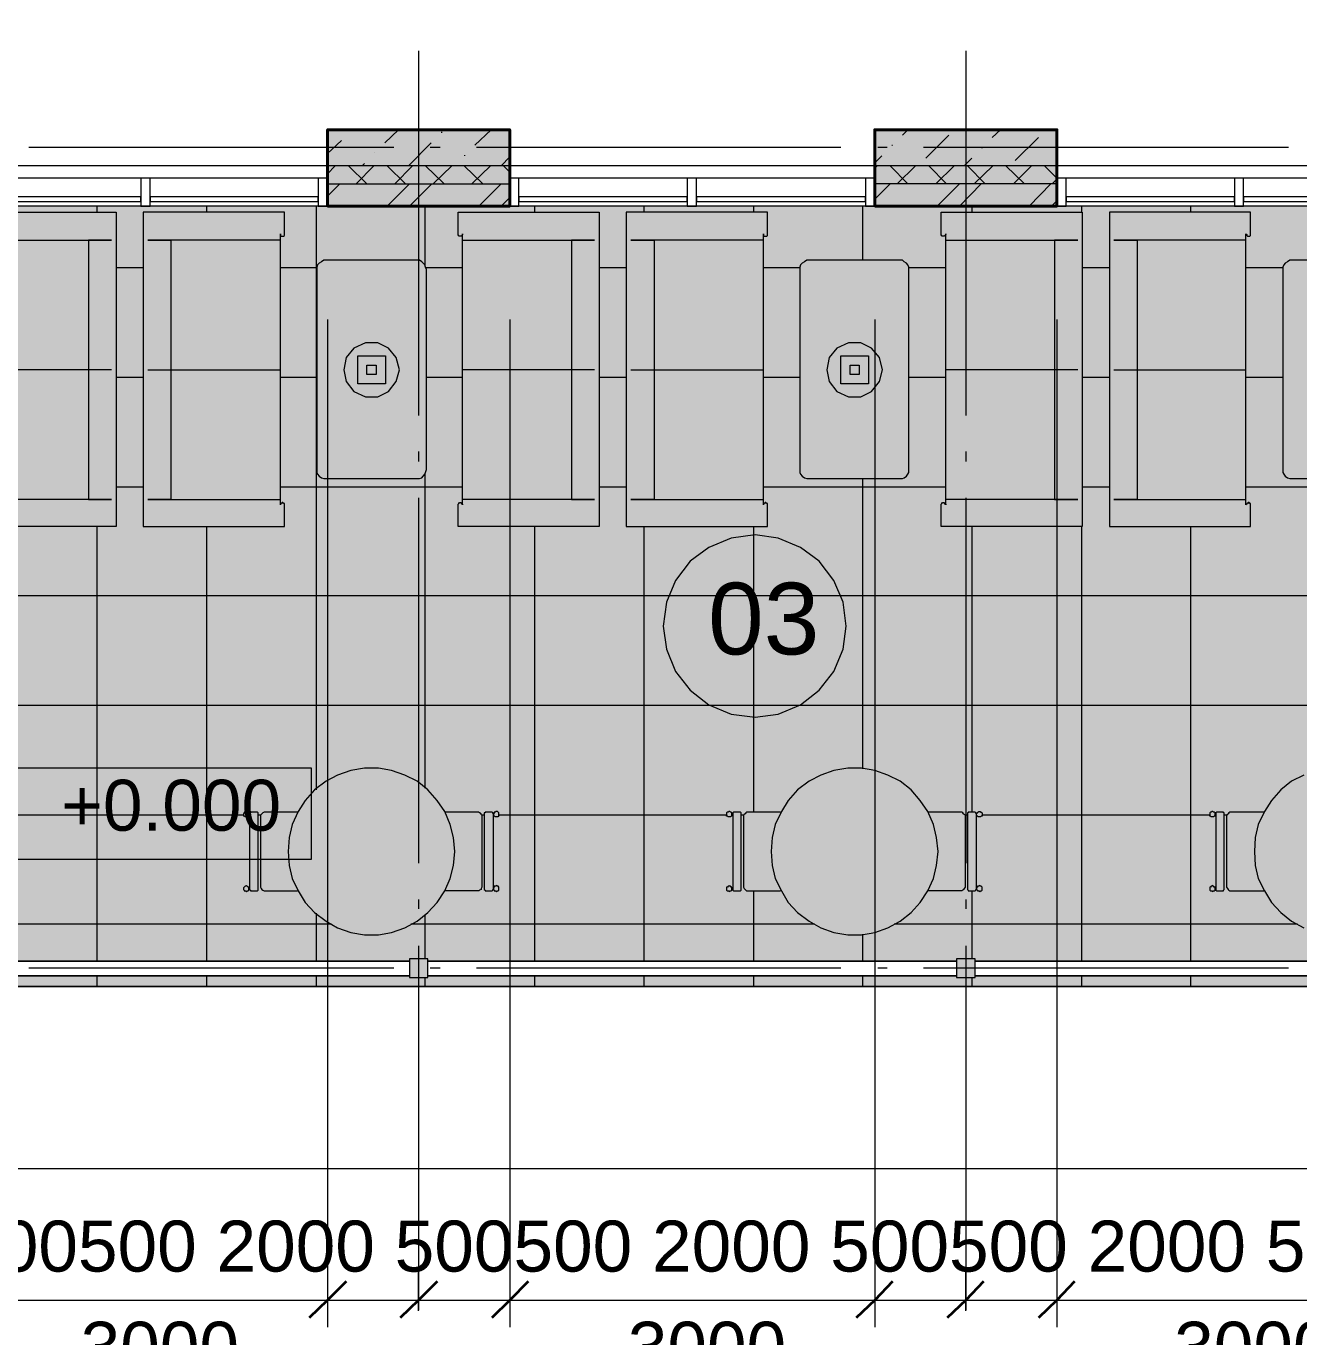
# Model space of a CAD drawing. Header units: millimetres. Extents: x -6983 to 114033, y -5968 to 36007.
# Drawn here: x 14992 to 21970, y 356 to 7538 of the extents above; entities that cross this region are included whole.
import ezdxf

# ---------------------------------------------------------------- set-up
doc = ezdxf.new("R2010")
doc.units = ezdxf.units.MM
doc.layers.add('PDF _Геометрия', color=7, linetype='Continuous')
doc.layers.add('PDF _Текст', color=7, linetype='Continuous')
doc.layers.add('PDF _Сплошная заливка', color=7, linetype='Continuous', true_color=0xffffff)
doc.styles.add('PDF Arial', font='arial.ttf')

msp = doc.modelspace()

# ---------------------------------------------------------------- hatches: boundary and pattern name
at = {"layer": 'PDF _Сплошная заливка', "transparency": 33554559}
h = msp.add_hatch(color=256, dxfattribs=at)
h.paths.add_polyline_path([(11647.3, 6772.5), (11647.3, 6971.3), (8897, 6971.3), (8897, 6772.5)])
h.paths.add_polyline_path([(25640.3, 6971.3), (25640.3, 6772.5), (26241.1, 6772.5), (26241.1, 6971.3)])
h.paths.add_polyline_path([(23638.9, 6772.5), (23638.9, 6971.3), (22640.3, 6971.3), (22640.3, 6772.5)])
h.paths.add_polyline_path([(20643.1, 6772.5), (20643.1, 6971.3), (19644.5, 6971.3), (19644.5, 6772.5)])
h.paths.add_polyline_path([(17643.1, 6772.5), (17643.1, 6971.3), (16644.5, 6971.3), (16644.5, 6772.5)])
h.paths.add_polyline_path([(14647.3, 6772.5), (14647.3, 6971.3), (13644.5, 6971.3), (13644.5, 6772.5)])
h = msp.add_hatch(color=256, dxfattribs=at)
h.paths.add_polyline_path([(11647.3, 6675.1), (11647.3, 6772.5), (9100.1, 6772.5), (9100.1, 6675.1)])
h.paths.add_polyline_path([(25640.3, 6772.5), (25640.3, 6675.1), (26338.4, 6675.1), (26338.4, 6772.5)])
h.paths.add_polyline_path([(23638.9, 6675.1), (23638.9, 6772.5), (22640.3, 6772.5), (22640.3, 6675.1)])
h.paths.add_polyline_path([(20643.1, 6675.1), (20643.1, 6772.5), (19644.5, 6772.5), (19644.5, 6675.1)])
h.paths.add_polyline_path([(17643.1, 6675.1), (17643.1, 6772.5), (16644.5, 6772.5), (16644.5, 6675.1)])
h.paths.add_polyline_path([(14647.3, 6675.1), (14647.3, 6772.5), (13644.5, 6772.5), (13644.5, 6675.1)])
h = msp.add_hatch(color=256, dxfattribs=at)
h.paths.add_polyline_path([(11647.3, 6552.4), (11647.3, 6675.1), (9197.4, 6675.1), (9197.4, 6552.4)])
h.paths.add_polyline_path([(25640.3, 6675.1), (25640.3, 6552.4), (26461.1, 6552.4), (26461.1, 6675.1)])
h.paths.add_polyline_path([(23638.9, 6552.4), (23638.9, 6675.1), (22640.3, 6675.1), (22640.3, 6552.4)])
h.paths.add_polyline_path([(20643.1, 6552.4), (20643.1, 6675.1), (19644.5, 6675.1), (19644.5, 6552.4)])
h.paths.add_polyline_path([(17643.1, 6552.4), (17643.1, 6675.1), (16644.5, 6675.1), (16644.5, 6552.4)])
h.paths.add_polyline_path([(14647.3, 6552.4), (14647.3, 6675.1), (13644.5, 6675.1), (13644.5, 6552.4)])
h = msp.add_hatch(color=256, dxfattribs=at)
h.paths.add_polyline_path([(26101.5, 2426.9), (26101.5, 6552.4), (9320.1, 6552.4), (9320.1, 2414.2), (11097.3, 2414.2), (11097.3, 2426.9), (11198.8, 2426.9), (11198.8, 2414.2), (14097.3, 2414.2), (14097.3, 2426.9), (14194.6, 2426.9), (14194.6, 2414.2), (17093, 2414.2), (17093, 2426.9), (17194.6, 2426.9), (17194.6, 2414.2), (20093, 2414.2), (20093, 2426.9), (20194.6, 2426.9), (20194.6, 2414.2), (23093, 2414.2), (23093, 2426.9), (23190.3, 2426.9), (23190.3, 2414.2), (26088.8, 2414.2), (26088.8, 2426.9)])
h.paths.add_polyline_path([(11097.3, 2333.8), (9320.1, 2333.8), (9320.1, 2274.6), (26241.1, 2274.6), (26241.1, 6552.4), (26181.9, 6552.4), (26181.9, 2426.9), (26190.3, 2426.9), (26190.3, 2325.4), (26088.8, 2325.4), (26088.8, 2333.8), (23190.3, 2333.8), (23190.3, 2325.4), (23093, 2325.4), (23093, 2333.8), (20194.6, 2333.8), (20194.6, 2325.4), (20093, 2325.4), (20093, 2333.8), (17194.6, 2333.8), (17194.6, 2325.4), (17093, 2325.4), (17093, 2333.8), (14194.6, 2333.8), (14194.6, 2325.4), (14097.3, 2325.4), (14097.3, 2333.8), (11198.8, 2333.8), (11198.8, 2325.4), (11097.3, 2325.4)])
for points in [[(19052.1, 4745.7), (19022.5, 4749.9), (18959, 4749.9), (18857.5, 4737.2), (18840.6, 4728.7), (18827.9, 4724.5), (18819.4, 4720.3), (18806.7, 4716), (18789.8, 4707.6), (18777.1, 4703.3), (18768.6, 4699.1), (18755.9, 4694.9), (18747.5, 4690.7), (18734.8, 4686.4), (18726.3, 4678), (18717.8, 4673.7), (18709.4, 4665.3), (18700.9, 4661), (18692.5, 4652.6), (18684, 4648.3), (18675.5, 4639.9), (18667.1, 4635.6), (18658.6, 4627.2), (18650.1, 4623), (18641.7, 4614.5), (18633.2, 4610.3), (18629, 4601.8), (18620.5, 4593.3), (18616.3, 4584.9), (18607.8, 4576.4), (18603.6, 4567.9), (18595.1, 4559.5), (18590.9, 4551), (18582.4, 4542.6), (18578.2, 4534.1), (18569.8, 4525.6), (18565.5, 4517.2), (18552.8, 4504.5), (18548.6, 4491.8), (18540.1, 4474.9), (18535.9, 4462.2), (18527.4, 4445.2), (18523.2, 4432.5), (18514.7, 4415.6), (18510.5, 4402.9), (18502, 4386), (18489.4, 4284.4), (18485.1, 4254.8), (18489.4, 4250.6), (18489.4, 4221), (18493.6, 4221), (18493.6, 4187.1), (18497.8, 4187.1), (18497.8, 4157.5), (18502, 4157.5), (18502, 4123.7), (18506.3, 4123.7), (18506.3, 4115.2), (18510.5, 4115.2), (18510.5, 4106.7), (18514.7, 4106.7), (18514.7, 4094), (18519, 4094), (18519, 4085.6), (18523.2, 4085.6), (18523.2, 4072.9), (18527.4, 4072.9), (18527.4, 4064.4), (18531.7, 4064.4), (18531.7, 4056), (18535.9, 4056), (18535.9, 4043.3), (18540.1, 4043.3), (18540.1, 4034.8), (18544.4, 4034.8), (18544.4, 4022.1), (18548.6, 4022.1), (18548.6, 4013.6), (18552.8, 4013.6), (18552.8, 4000.9), (18557.1, 4000.9), (18569.8, 3988.3), (18569.8, 3979.8), (18574, 3979.8), (18586.7, 3967.1), (18586.7, 3958.6), (18590.9, 3958.6), (18603.6, 3945.9), (18603.6, 3937.5), (18607.8, 3937.5), (18620.5, 3924.8), (18620.5, 3916.3), (18624.8, 3916.3), (18633.2, 3907.9), (18633.2, 3899.4), (18641.7, 3899.4), (18650.1, 3890.9), (18658.6, 3886.7), (18671.3, 3874), (18679.8, 3869.8), (18692.5, 3857.1), (18700.9, 3852.9), (18713.6, 3840.2), (18722.1, 3835.9), (18734.8, 3823.2), (18747.5, 3819), (18755.9, 3814.8), (18768.6, 3810.5), (18777.1, 3806.3), (18789.8, 3802.1), (18806.7, 3793.6), (18819.4, 3789.4), (18827.9, 3785.2), (18840.6, 3780.9), (18857.5, 3772.5), (18959, 3759.8), (19022.5, 3755.5), (19022.5, 3759.8), (19052.1, 3764), (19086, 3768.2), (19115.6, 3772.5), (19128.3, 3776.7), (19136.7, 3780.9), (19149.4, 3785.2), (19157.9, 3789.4), (19170.6, 3793.6), (19187.5, 3802.1), (19200.2, 3806.3), (19208.7, 3810.5), (19221.4, 3814.8), (19246.8, 3827.5), (19255.2, 3835.9), (19263.7, 3840.2), (19276.4, 3852.9), (19284.8, 3857.1), (19297.5, 3869.8), (19306, 3874), (19318.7, 3886.7), (19327.2, 3890.9), (19352.5, 3916.3), (19356.8, 3924.8), (19369.5, 3937.5), (19373.7, 3945.9), (19386.4, 3958.6), (19390.6, 3967.1), (19403.3, 3979.8), (19407.6, 3988.3), (19416, 3996.7), (19428.7, 4022.1), (19432.9, 4034.8), (19437.2, 4043.3), (19441.4, 4056), (19449.9, 4072.9), (19454.1, 4085.6), (19458.3, 4094), (19462.6, 4106.7), (19466.8, 4115.2), (19471, 4127.9), (19475.3, 4157.5), (19479.5, 4191.4), (19483.7, 4221), (19487.9, 4284.4), (19483.7, 4284.4), (19483.7, 4318.3), (19479.5, 4318.3), (19479.5, 4352.1), (19475.3, 4352.1), (19475.3, 4381.8), (19471, 4381.8), (19471, 4394.5), (19466.8, 4394.5), (19466.8, 4402.9), (19462.6, 4402.9), (19462.6, 4411.4), (19458.3, 4411.4), (19458.3, 4424.1), (19454.1, 4424.1), (19454.1, 4432.5), (19449.9, 4432.5), (19449.9, 4441), (19445.6, 4441), (19445.6, 4453.7), (19441.4, 4453.7), (19441.4, 4462.2), (19437.2, 4462.2), (19437.2, 4470.6), (19432.9, 4470.6), (19432.9, 4483.3), (19428.7, 4483.3), (19428.7, 4491.8), (19424.5, 4491.8), (19424.5, 4500.2), (19420.2, 4500.2), (19420.2, 4508.7), (19411.8, 4517.2), (19407.6, 4517.2), (19407.6, 4525.6), (19399.1, 4534.1), (19394.9, 4534.1), (19394.9, 4542.6), (19386.4, 4551), (19382.2, 4551), (19382.2, 4559.5), (19373.7, 4567.9), (19369.5, 4567.9), (19369.5, 4576.4), (19361, 4584.9), (19356.8, 4584.9), (19356.8, 4593.3), (19331.4, 4618.7), (19322.9, 4623), (19314.5, 4631.4), (19306, 4635.6), (19297.5, 4644.1), (19289.1, 4648.3), (19280.6, 4656.8), (19272.1, 4661), (19263.7, 4669.5), (19255.2, 4673.7), (19246.8, 4682.2), (19221.4, 4694.9), (19208.7, 4699.1), (19200.2, 4703.3), (19187.5, 4707.6), (19170.6, 4716), (19157.9, 4720.3), (19149.4, 4724.5), (19136.7, 4728.7), (19128.3, 4733), (19115.6, 4737.2), (19086, 4741.4)], [(18730.5, 4623), (18730.5, 3941.7), (19217.1, 3941.7), (19217.1, 4623)], [(14757.3, 3472), (14757.3, 2972.7), (16555.6, 2972.7), (16555.6, 3472)], [(17093, 2426.9), (17093, 2325.4), (17194.6, 2325.4), (17194.6, 2426.9)], [(20093, 2426.9), (20093, 2325.4), (20194.6, 2325.4), (20194.6, 2426.9)]]:
    msp.add_hatch(color=256, dxfattribs=at).paths.add_polyline_path(points)

# ---------------------------------------------------------------- linework, layer by layer
at = {"layer": 'PDF _Геометрия', "lineweight": 9}
for points in [[(26275, 6552.4), (26461.1, 6552.4), (26461.1, 11261.9), (26461.1, 15548.2), (29456.9, 15548.2), (29456.9, 15768.2), (30455.5, 15768.2), (30455.5, 14549.6), (27459.7, 14549.6), (27459.7, 5553.8), (27239.7, 5553.8), (27239.7, 1276), (10318.7, 1276), (10318.7, 1056), (1682.6, 1056), (1682.6, 14549.6), (-1317.4, 14549.6), (-1317.4, 30082.8), (11148, 30082.8)], [(26241.1, 7474.9), (26241.1, 6971.3), (26241.1, 6772.5), (25640.3, 6772.5), (23638.9, 6772.5), (22640.3, 6772.5), (20643.1, 6772.5), (19644.5, 6772.5), (17643.1, 6772.5), (16644.5, 6772.5), (14647.3, 6772.5), (13644.5, 6772.5), (11647.3, 6772.5), (9100.1, 6772.5), (9100.1, 6675.1), (9100.1, 6552.4), (9100.1, 5875.4), (9100.1, 2875.4), (9100.1, 2477.7), (9100.1, 2274.6), (8499.2, 2274.6), (6497.8, 2274.6), (8499.2, 2274.6)], [(16775.7, 6971.3), (16775.7, 6971.3)], [(16957.6, 6899.4), (17033.8, 6971.3)], [(17452.7, 6886.7), (17541.5, 6971.3)], [(19796.8, 6941.7), (19826.5, 6971.3)], [(20287.7, 6929), (20334.2, 6971.3)], [(16644.5, 6840.2), (16720.7, 6912.1)], [(17088.8, 6772.5), (17211.5, 6899.4)], [(17270.7, 6954.4), (17270.7, 6958.6)], [(19923.8, 6814.8), (20050.7, 6941.7)], [(20414.6, 6802.1), (20541.5, 6929)], [(16902.6, 6844.4), (16902.6, 6844.4)], [(17397.7, 6827.5), (17397.7, 6831.7)], [(19644.5, 6789.4), (19682.6, 6827.5)], [(19737.6, 6886.7), (19741.8, 6886.7)], [(20232.7, 6869.8), (20232.7, 6874)], [(16644.5, 6730.1), (16686.8, 6772.5)], [(16860.3, 6675.1), (16758.7, 6772.5)], [(16801.1, 6675.1), (16898.4, 6772.5)], [(16834.9, 6772.5), (16847.6, 6785.2)], [(17071.9, 6675.1), (16970.3, 6772.5)], [(17012.6, 6675.1), (17109.9, 6772.5)], [(17283.4, 6675.1), (17181.9, 6772.5)], [(17224.2, 6675.1), (17325.7, 6772.5)], [(17495, 6675.1), (17393.4, 6772.5)], [(17435.8, 6675.1), (17537.3, 6772.5)], [(17596.5, 6772.5), (17643.1, 6823.2)], [(17643.1, 6738.6), (17609.2, 6772.5)], [(19644.5, 6759.8), (19657.2, 6772.5)], [(19826.5, 6675.1), (19729.1, 6772.5)], [(19767.2, 6675.1), (19868.8, 6772.5)], [(20038, 6675.1), (19940.7, 6772.5)], [(19978.8, 6675.1), (20080.3, 6772.5)], [(20135.3, 6772.5), (20177.6, 6814.8)], [(20249.6, 6675.1), (20152.3, 6772.5)], [(20190.3, 6675.1), (20291.9, 6772.5)], [(20465.4, 6675.1), (20363.8, 6772.5)], [(20406.1, 6675.1), (20503.5, 6772.5)], [(20643.1, 6704.8), (20575.4, 6772.5)], [(15620.5, 6704.8), (14693.9, 6704.8)], [(16593.7, 6704.8), (15671.3, 6704.8)], [(18616.3, 6704.8), (17693.9, 6704.8)], [(19593.7, 6704.8), (18667.1, 6704.8)], [(20617.7, 6675.1), (20643.1, 6700.5)], [(21616.3, 6704.8), (20693.9, 6704.8)], [(22589.5, 6704.8), (21667.1, 6704.8)], [(16644.5, 6607.4), (16712.2, 6675.1)], [(16648.7, 6675.1), (16644.5, 6675.1), (17643.1, 6675.1)], [(16970.3, 6552.4), (17093, 6675.1)], [(17093, 6552.4), (17215.7, 6675.1)], [(17473.8, 6552.4), (17596.5, 6675.1)], [(19644.5, 6590.5), (19729.1, 6675.1)], [(20643.1, 6675.1), (19644.5, 6675.1)], [(19987.2, 6552.4), (20109.9, 6675.1)], [(20109.9, 6552.4), (20228.4, 6675.1)], [(20490.8, 6552.4), (20609.2, 6675.1)], [(25813.8, 6552.4), (9320.1, 6552.4), (9320.1, 2558.1)], [(9320.1, 2274.6), (26241.1, 2274.6), (26241.1, 6552.4)], [(15620.5, 6552.4), (14693.9, 6552.4)], [(15379.3, 6552.4), (15379.3, 6518.6)], [(16593.7, 6552.4), (15671.3, 6552.4)], [(15980.2, 6552.4), (15980.2, 6518.6)], [(16581, 6552.4), (16581, 3353.6)], [(17177.6, 6552.4), (17177.6, 6226.6)], [(17596.5, 6552.4), (17643.1, 6599)], [(18616.3, 6552.4), (17693.9, 6552.4)], [(17778.5, 6552.4), (17778.5, 6518.6)], [(18379.3, 6552.4), (18379.3, 6518.6)], [(19593.7, 6552.4), (18667.1, 6552.4)], [(18980.2, 6552.4), (18980.2, 6518.6)], [(19576.8, 6552.4), (19576.8, 6256.2)], [(20177.6, 6552.4), (20177.6, 6518.6)], [(20613.5, 6552.4), (20643.1, 6582)], [(21616.3, 6552.4), (20693.9, 6552.4)], [(20778.5, 6552.4), (20778.5, 6518.6)], [(21375.1, 6552.4), (21375.1, 6518.6)], [(22589.5, 6552.4), (21667.1, 6552.4)], [(14710.8, 6518.6), (15485.1, 6518.6), (15485.1, 4796.4), (14710.8, 4796.4)], [(14736.2, 6366.3), (15459.7, 6366.3), (15332.8, 6366.3), (15332.8, 4944.5), (15459.7, 4944.5), (14736.2, 4944.5)], [(16386.4, 6366.3), (15658.6, 6366.3), (15785.5, 6366.3), (15785.5, 4944.5), (15658.6, 4944.5), (16386.4, 4944.5)], [(16386.4, 6391.6), (16386.4, 6391.6)], [(16399.1, 6387.4), (16399.1, 6387.4)], [(16407.6, 6391.6), (16407.6, 6391.6)], [(17376.5, 6387.4), (17376.5, 6387.4)], [(17380.8, 6391.6), (17380.8, 6391.6)], [(17385, 6366.3), (18108.5, 6366.3), (17981.6, 6366.3), (17981.6, 4944.5), (18108.5, 4944.5), (17385, 4944.5)], [(19035.2, 6366.3), (18307.4, 6366.3), (18434.3, 6366.3), (18434.3, 4944.5), (18307.4, 4944.5), (19035.2, 4944.5)], [(19035.2, 6391.6), (19035.2, 6391.6)], [(19043.7, 6387.4), (19043.7, 6387.4)], [(19056.4, 6391.6), (19056.4, 6391.6)], [(20025.3, 6387.4), (20025.3, 6387.4)], [(20029.6, 6391.6), (20029.6, 6391.6)], [(20033.8, 6366.3), (20757.3, 6366.3), (20630.4, 6366.3), (20630.4, 4944.5), (20757.3, 4944.5), (20033.8, 4944.5)], [(21679.8, 6366.3), (20956.2, 6366.3), (21083.1, 6366.3), (21083.1, 4944.5), (20956.2, 4944.5), (21679.8, 4944.5)], [(21684, 6391.6), (21684, 6391.6)], [(21692.5, 6387.4), (21692.5, 6387.4)], [(21705.2, 6391.6), (21705.2, 6391.6)], [(22428.7, 6256.2), (21933.6, 6256.2), (21920.9, 6256.2), (21908.3, 6247.8), (21895.6, 6239.3), (21887.1, 6230.9), (21882.9, 6218.2), (21882.9, 6205.5), (21882.9, 5109.6), (21882.9, 5092.6), (21887.1, 5084.2), (21895.6, 5071.5), (21908.3, 5063), (21920.9, 5058.8), (21933.6, 5058.8), (22428.7, 5058.8)], [(15633.2, 6213.9), (15485.1, 6213.9)], [(16585.3, 6213.9), (16386.4, 6213.9)], [(17385, 6213.9), (17181.9, 6213.9)], [(18282, 6213.9), (18133.9, 6213.9)], [(19234.1, 6213.9), (19035.2, 6213.9)], [(20033.8, 6213.9), (19830.7, 6213.9)], [(20930.8, 6213.9), (20782.7, 6213.9)], [(21882.9, 6213.9), (21679.8, 6213.9)], [(16644.5, 5930.4), (16644.5, 556.7), (16644.5, 408.6)], [(17643.1, 5930.4), (17643.1, 556.7), (17643.1, 408.6)], [(19644.5, 5930.4), (19644.5, 556.7), (19644.5, 408.6)], [(20643.1, 5930.4), (20643.1, 556.7), (20643.1, 408.6)], [(15459.7, 5655.4), (14736.2, 5655.4)], [(15633.2, 5613.1), (15485.1, 5613.1)], [(15658.6, 5655.4), (16386.4, 5655.4)], [(16585.3, 5613.1), (16386.4, 5613.1)], [(17385, 5613.1), (17186.1, 5613.1)], [(18108.5, 5655.4), (17385, 5655.4)], [(18282, 5613.1), (18133.9, 5613.1)], [(18307.4, 5655.4), (19035.2, 5655.4)], [(19234.1, 5613.1), (19035.2, 5613.1)], [(20033.8, 5613.1), (19830.7, 5613.1)], [(20757.3, 5655.4), (20033.8, 5655.4)], [(20930.8, 5613.1), (20782.7, 5613.1)], [(20956.2, 5655.4), (21679.8, 5655.4)], [(21882.9, 5613.1), (21679.8, 5613.1)], [(17177.6, 5088.4), (17177.6, 3362)], [(19576.8, 5058.8), (19576.8, 3467.8)], [(15633.2, 5012.2), (15485.1, 5012.2)], [(17385, 5012.2), (16386.4, 5012.2)], [(18282, 5012.2), (18133.9, 5012.2)], [(20033.8, 5012.2), (19035.2, 5012.2)], [(20930.8, 5012.2), (20782.7, 5012.2)], [(22682.6, 5012.2), (21679.8, 5012.2)], [(16386.4, 4919.1), (16386.4, 4919.1)], [(16399.1, 4927.6), (16399.1, 4927.6)], [(16407.6, 4919.1), (16407.6, 4919.1)], [(17359.6, 4919.1), (17359.6, 4919.1)], [(17363.8, 4923.4), (17363.8, 4923.4)], [(19035.2, 4919.1), (19035.2, 4919.1)], [(19043.7, 4927.6), (19043.7, 4927.6)], [(19056.4, 4919.1), (19056.4, 4919.1)], [(20008.4, 4919.1), (20008.4, 4919.1)], [(20012.6, 4923.4), (20012.6, 4923.4)], [(21684, 4919.1), (21684, 4919.1)], [(21692.5, 4927.6), (21692.5, 4927.6)], [(21705.2, 4919.1), (21705.2, 4919.1)], [(15379.3, 4796.4), (15379.3, 2414.2)], [(15980.2, 4796.4), (15980.2, 2414.2)], [(17778.5, 4796.4), (17778.5, 2414.2)], [(18379.3, 4796.4), (18379.3, 2414.2)], [(18980.2, 4796.4), (18980.2, 3230.9)], [(20177.6, 4796.4), (20177.6, 3230.9)], [(20778.5, 4796.4), (20778.5, 2414.2)], [(21375.1, 4796.4), (21375.1, 2414.2)], [(26101.5, 4415.6), (9320.1, 4415.6)], [(26101.5, 3814.8), (9320.1, 3814.8)], [(21997.1, 3434), (21929.4, 3400.1), (21870.2, 3353.6), (21819.4, 3294.3), (21781.3, 3235.1), (21747.5, 3163.1), (21730.5, 3091.2), (21726.3, 3015.1), (21730.5, 2938.9), (21747.5, 2867), (21781.3, 2799.3), (21819.4, 2735.8), (21870.2, 2680.8), (21929.4, 2634.2), (21997.1, 2596.2)], [(16212.9, 3213.9), (16212.9, 3218.2), (16212.9, 3222.4), (16212.9, 3226.6), (16208.7, 3230.9), (16204.4, 3230.9), (16204.4, 3235.1), (16200.2, 3235.1), (16196, 3235.1), (16191.8, 3230.9), (16187.5, 3230.9), (16187.5, 3226.6), (16183.3, 3222.4), (16183.3, 3218.2), (16183.3, 3213.9), (14935.1, 3213.9)], [(17583.9, 3213.9), (17583.9, 3218.2), (17583.9, 3222.4), (17583.9, 3226.6), (17579.6, 3230.9), (17575.4, 3235.1), (17571.2, 3235.1), (17566.9, 3235.1), (17562.7, 3230.9), (17558.5, 3230.9), (17558.5, 3226.6), (17554.2, 3222.4), (17554.2, 3218.2), (17554.2, 3222.4), (17550, 3226.6), (17545.8, 3230.9), (17541.5, 3230.9), (17516.2, 3230.9), (17511.9, 3230.9), (17507.7, 3230.9), (17507.7, 3226.6), (17503.5, 3226.6), (17503.5, 3222.4), (17503.5, 3218.2), (17503.5, 2812), (17503.5, 2807.7), (17507.7, 2803.5), (17507.7, 2799.3), (17511.9, 2799.3), (17516.2, 2799.3), (17541.5, 2799.3), (17545.8, 2799.3), (17550, 2803.5), (17550, 2807.7), (17554.2, 2807.7), (17554.2, 2812), (17554.2, 2807.7), (17558.5, 2803.5), (17558.5, 2799.3), (17562.7, 2799.3), (17566.9, 2799.3), (17571.2, 2795), (17575.4, 2799.3), (17579.6, 2799.3), (17583.9, 2803.5), (17583.9, 2807.7), (17583.9, 2812), (17583.9, 2816.2), (17583.9, 2820.4), (17579.6, 2824.6), (17575.4, 2824.6), (17571.2, 2828.9), (17566.9, 2824.6), (17562.7, 2824.6), (17558.5, 2824.6), (17558.5, 2820.4), (17554.2, 2816.2), (17554.2, 2812), (17554.2, 3218.2), (17554.2, 3213.9), (17558.5, 3213.9)], [(18861.7, 3213.9), (18861.7, 3218.2), (18861.7, 3222.4), (18861.7, 3226.6), (18857.5, 3230.9), (18853.2, 3230.9), (18849, 3235.1), (18844.8, 3235.1), (18840.6, 3230.9), (18836.3, 3230.9), (18832.1, 3226.6), (18832.1, 3222.4), (18832.1, 3218.2), (18832.1, 3213.9), (17583.9, 3213.9), (17583.9, 3209.7), (17579.6, 3209.7), (17579.6, 3205.5), (17575.4, 3205.5), (17571.2, 3205.5), (17566.9, 3205.5), (17562.7, 3205.5), (17558.5, 3209.7), (17554.2, 3213.9)], [(18849, 3235.1), (18849, 3235.1)], [(21510.5, 3213.9), (21510.5, 3218.2), (21510.5, 3222.4), (21510.5, 3226.6), (21506.3, 3230.9), (21502, 3230.9), (21497.8, 3235.1), (21493.6, 3235.1), (21489.4, 3230.9), (21485.1, 3230.9), (21480.9, 3226.6), (21480.9, 3222.4), (21480.9, 3218.2), (21480.9, 3213.9), (20232.7, 3213.9), (20232.7, 3209.7), (20228.4, 3209.7), (20224.2, 3205.5), (20220, 3205.5), (20215.7, 3205.5), (20211.5, 3205.5), (20207.3, 3209.7), (20203, 3213.9), (20203, 3218.2), (20203, 3222.4), (20207.3, 3226.6), (20207.3, 3230.9), (20211.5, 3230.9), (20215.7, 3235.1), (20220, 3235.1), (20224.2, 3235.1), (20224.2, 3230.9), (20228.4, 3230.9), (20232.7, 3226.6), (20232.7, 3222.4), (20232.7, 3218.2), (20232.7, 3213.9)], [(21497.8, 3235.1), (21497.8, 3235.1)], [(16217.1, 3213.9), (16212.9, 3213.9), (16212.9, 3209.7), (16208.7, 3209.7), (16204.4, 3205.5), (16200.2, 3205.5), (16196, 3205.5), (16191.8, 3205.5), (16187.5, 3209.7), (16183.3, 3213.9)], [(16187.5, 3209.7), (16187.5, 3209.7)], [(16204.4, 3205.5), (16204.4, 3205.5)], [(16263.7, 3226.6), (16263.7, 3226.6)], [(16280.6, 3213.9), (16263.7, 3213.9)], [(16479.5, 3230.9), (16301.8, 3230.9), (16297.5, 3230.9), (16289.1, 3226.6), (16284.8, 3222.4), (16280.6, 3218.2), (16276.4, 3213.9), (16276.4, 3205.5), (16276.4, 2824.6), (16276.4, 2820.4), (16280.6, 2812), (16284.8, 2807.7), (16289.1, 2803.5), (16297.5, 2799.3), (16301.8, 2799.3), (16479.5, 2799.3)], [(17490.8, 3213.9), (17486.5, 3218.2), (17486.5, 3222.4), (17478.1, 3226.6), (17473.8, 3230.9), (17465.4, 3230.9), (17287.7, 3230.9)], [(17503.5, 3213.9), (17490.8, 3213.9), (17490.8, 3205.5), (17490.8, 2824.6), (17490.8, 2820.4), (17486.5, 2812), (17486.5, 2807.7), (17478.1, 2803.5), (17473.8, 2799.3), (17465.4, 2799.3), (17287.7, 2799.3)], [(17541.5, 3230.9), (17541.5, 3230.9)], [(17550, 3226.6), (17550, 3226.6)], [(17558.5, 3209.7), (17558.5, 3209.7)], [(17579.6, 3230.9), (17579.6, 3230.9)], [(18865.9, 3213.9), (18861.7, 3213.9), (18861.7, 3209.7), (18857.5, 3209.7), (18853.2, 3205.5), (18849, 3205.5), (18844.8, 3205.5), (18840.6, 3205.5), (18836.3, 3209.7), (18832.1, 3209.7), (18832.1, 3213.9)], [(18849, 3205.5), (18849, 3205.5)], [(18865.9, 3226.6), (18865.9, 3226.6)], [(18912.5, 3226.6), (18912.5, 3226.6)], [(18929.4, 3213.9), (18912.5, 3213.9)], [(19128.3, 3230.9), (18950.6, 3230.9), (18942.1, 3230.9), (18937.9, 3226.6), (18933.6, 3222.4), (18929.4, 3218.2), (18925.2, 3213.9), (18925.2, 3205.5), (18925.2, 2824.6), (18925.2, 2820.4), (18929.4, 2812), (18933.6, 2807.7), (18937.9, 2803.5), (18942.1, 2799.3), (18950.6, 2799.3), (19128.3, 2799.3)], [(20139.6, 3213.9), (20135.3, 3218.2), (20131.1, 3222.4), (20126.9, 3226.6), (20122.6, 3230.9), (20114.2, 3230.9), (19936.5, 3230.9)], [(20152.3, 3213.9), (20139.6, 3213.9), (20139.6, 3205.5), (20139.6, 2824.6), (20139.6, 2820.4), (20135.3, 2812), (20131.1, 2807.7), (20126.9, 2803.5), (20122.6, 2799.3), (20114.2, 2799.3), (19936.5, 2799.3)], [(20190.3, 3230.9), (20190.3, 3230.9)], [(20198.8, 3226.6), (20198.8, 3226.6)], [(20203, 3213.9), (20203, 3213.9)], [(20207.3, 3209.7), (20207.3, 3209.7)], [(20224.2, 3205.5), (20224.2, 3205.5)], [(21514.7, 3213.9), (21510.5, 3213.9), (21510.5, 3209.7), (21506.3, 3209.7), (21502, 3205.5), (21497.8, 3205.5), (21493.6, 3205.5), (21489.4, 3205.5), (21485.1, 3209.7), (21480.9, 3209.7), (21480.9, 3213.9)], [(21497.8, 3205.5), (21497.8, 3205.5)], [(21514.7, 3226.6), (21514.7, 3226.6)], [(21578.2, 3213.9), (21561.3, 3213.9)], [(21777.1, 3230.9), (21599.4, 3230.9), (21590.9, 3230.9), (21586.7, 3226.6), (21582.4, 3222.4), (21578.2, 3218.2), (21574, 3213.9), (21574, 3205.5), (21574, 2824.6), (21574, 2820.4), (21578.2, 2812), (21582.4, 2807.7), (21586.7, 2803.5), (21590.9, 2799.3), (21599.4, 2799.3), (21777.1, 2799.3)], [(16187.5, 2820.4), (16187.5, 2820.4)], [(16204.4, 2824.6), (16204.4, 2824.6)], [(16217.1, 2807.7), (16217.1, 2807.7)], [(16263.7, 2807.7), (16263.7, 2807.7)], [(17503.5, 2807.7), (17503.5, 2807.7)], [(17579.6, 2824.6), (17579.6, 2824.6)], [(18865.9, 2807.7), (18865.9, 2807.7)], [(18912.5, 2807.7), (18912.5, 2807.7)], [(20152.3, 2807.7), (20152.3, 2807.7)], [(20224.2, 2824.6), (20224.2, 2824.6)], [(21514.7, 2807.7), (21514.7, 2807.7)], [(21561.3, 2807.7), (21561.3, 2807.7)], [(16204.4, 2799.3), (16204.4, 2799.3)], [(17541.5, 2799.3), (17541.5, 2799.3)], [(17579.6, 2799.3), (17579.6, 2799.3)], [(18980.2, 2799.3), (18980.2, 2414.2)], [(20177.6, 2799.3), (20177.6, 2426.9)], [(20190.3, 2799.3), (20190.3, 2799.3)], [(20224.2, 2799.3), (20224.2, 2799.3)], [(16581, 2676.5), (16581, 2414.2)], [(17177.6, 2668.1), (17177.6, 2426.9)], [(16665.7, 2617.3), (14452.7, 2617.3)], [(19314.5, 2617.3), (17101.5, 2617.3)], [(21963.3, 2617.3), (19750.3, 2617.3)], [(19576.8, 2562.3), (19576.8, 2414.2)], [(15379.3, 2333.8), (15379.3, 2274.6)], [(15980.2, 2333.8), (15980.2, 2274.6)], [(16581, 2333.8), (16581, 2274.6)], [(17177.6, 2325.4), (17177.6, 2274.6)], [(17778.5, 2333.8), (17778.5, 2274.6)], [(18379.3, 2333.8), (18379.3, 2274.6)], [(18980.2, 2333.8), (18980.2, 2274.6)], [(19576.8, 2333.8), (19576.8, 2274.6)], [(20177.6, 2325.4), (20177.6, 2274.6)], [(20778.5, 2333.8), (20778.5, 2274.6)], [(21375.1, 2333.8), (21375.1, 2274.6)], [(17143.8, 497.4), (17143.8, 556.7), (17143.8, 709)], [(20143.8, 497.4), (20143.8, 556.7), (20143.8, 709)], [(9167.8, 556.7), (11148, 556.7), (11647.3, 556.7), (12345.5, 556.7), (13644.5, 556.7), (14143.8, 556.7), (14647.3, 556.7), (16644.5, 556.7), (17143.8, 556.7), (17643.1, 556.7), (19644.5, 556.7), (20143.8, 556.7), (20643.1, 556.7), (22640.3, 556.7), (23139.6, 556.7), (23638.9, 556.7), (25640.3, 556.7), (26139.6, 556.7), (26609.2, 556.7)]]:
    msp.add_lwpolyline(points, dxfattribs=at)
at = {"layer": 'PDF _Геометрия', "lineweight": 20}
for points in [[(17143.8, 7402.9), (17143.8, 5405.7)], [(20143.8, 7402.9), (20143.8, 5405.7)], [(17008.4, 6874), (15007, 6874)], [(17262.3, 6874), (17207.3, 6874)], [(19458.3, 6874), (17461.1, 6874)], [(19712.2, 6874), (19661.4, 6874)], [(21912.5, 6874), (19911.1, 6874)], [(17143.8, 5206.9), (17143.8, 5151.9)], [(20143.8, 5206.9), (20143.8, 5151.9)], [(17143.8, 4953), (17143.8, 2951.6)], [(20143.8, 4953), (20143.8, 2951.6)], [(17143.8, 2752.7), (17143.8, 2701.9)], [(20143.8, 2752.7), (20143.8, 2701.9)], [(17143.8, 2498.8), (17143.8, 501.7)], [(20143.8, 2498.8), (20143.8, 501.7)], [(17008.4, 2376.1), (15007, 2376.1)], [(17262.3, 2376.1), (17207.3, 2376.1)], [(19458.3, 2376.1), (17461.1, 2376.1)], [(19712.2, 2376.1), (19661.4, 2376.1)], [(21912.5, 2376.1), (19911.1, 2376.1)]]:
    msp.add_lwpolyline(points, dxfattribs=at)
at = {"layer": 'PDF _Геометрия', "lineweight": 40}
for points in [[(16644.5, 6552.4), (17643.1, 6552.4), (17643.1, 6971.3), (16644.5, 6971.3)], [(19644.5, 6552.4), (20643.1, 6552.4), (20643.1, 6971.3), (19644.5, 6971.3)]]:
    msp.add_lwpolyline(points, close=True, dxfattribs=at)
at = {"layer": 'PDF _Геометрия', "lineweight": 18}
for points in [[(15620.5, 6552.4), (15671.3, 6552.4), (15671.3, 6704.8), (15620.5, 6704.8)], [(16593.7, 6552.4), (16644.5, 6552.4), (16644.5, 6704.8), (16593.7, 6704.8)], [(17643.1, 6552.4), (17693.9, 6552.4), (17693.9, 6704.8), (17643.1, 6704.8)], [(18616.3, 6552.4), (18667.1, 6552.4), (18667.1, 6704.8), (18616.3, 6704.8)], [(19593.7, 6552.4), (19644.5, 6552.4), (19644.5, 6704.8), (19593.7, 6704.8)], [(20643.1, 6552.4), (20693.9, 6552.4), (20693.9, 6704.8), (20643.1, 6704.8)], [(21616.3, 6552.4), (21667.1, 6552.4), (21667.1, 6704.8), (21616.3, 6704.8)], [(17093, 2426.9), (17093, 2325.4), (17194.6, 2325.4), (17194.6, 2426.9)], [(20093, 2426.9), (20093, 2325.4), (20194.6, 2325.4), (20194.6, 2426.9)]]:
    msp.add_lwpolyline(points, close=True, dxfattribs=at)
at = {"layer": 'PDF _Геометрия', "lineweight": 9}
for points in [[(26241.1, 6552.4), (26241.1, 2274.6), (9320.1, 2274.6), (26241.1, 2274.6)], [(15633.2, 6518.6), (15633.2, 4796.4), (16407.6, 4796.4), (16407.6, 4914.9), (16407.6, 4919.1), (16407.6, 4923.4), (16403.3, 4923.4), (16399.1, 4927.6), (16394.9, 4927.6), (16390.6, 4923.4), (16386.4, 4923.4), (16386.4, 4919.1), (16386.4, 4914.9), (16386.4, 6400.1), (16386.4, 6395.9), (16386.4, 6391.6), (16390.6, 6387.4), (16394.9, 6387.4), (16399.1, 6387.4), (16403.3, 6387.4), (16407.6, 6391.6), (16407.6, 6395.9), (16407.6, 6400.1), (16407.6, 6518.6)], [(17359.6, 6391.6), (17359.6, 6395.9), (17359.6, 6400.1), (17359.6, 6518.6), (18133.9, 6518.6), (18133.9, 4796.4), (17359.6, 4796.4), (17359.6, 4914.9), (17359.6, 4919.1), (17363.8, 4923.4), (17368.1, 4927.6), (17372.3, 4927.6), (17376.5, 4927.6), (17376.5, 4923.4), (17380.8, 4923.4), (17380.8, 4919.1), (17385, 4919.1), (17385, 4914.9), (17385, 6400.1), (17385, 6395.9), (17380.8, 6391.6), (17376.5, 6387.4), (17372.3, 6387.4), (17368.1, 6387.4), (17363.8, 6387.4), (17363.8, 6391.6)], [(18282, 6518.6), (18282, 4796.4), (19056.4, 4796.4), (19056.4, 4914.9), (19056.4, 4919.1), (19056.4, 4923.4), (19052.1, 4923.4), (19047.9, 4927.6), (19043.7, 4927.6), (19039.4, 4923.4), (19035.2, 4923.4), (19035.2, 4919.1), (19035.2, 4914.9), (19035.2, 6400.1), (19035.2, 6395.9), (19035.2, 6391.6), (19039.4, 6387.4), (19043.7, 6387.4), (19047.9, 6387.4), (19052.1, 6387.4), (19056.4, 6391.6), (19056.4, 6395.9), (19056.4, 6400.1), (19056.4, 6518.6)], [(20008.4, 6391.6), (20008.4, 6395.9), (20008.4, 6400.1), (20008.4, 6518.6), (20782.7, 6518.6), (20782.7, 4796.4), (20008.4, 4796.4), (20008.4, 4914.9), (20008.4, 4919.1), (20012.6, 4923.4), (20016.9, 4927.6), (20021.1, 4927.6), (20025.3, 4927.6), (20025.3, 4923.4), (20029.6, 4923.4), (20029.6, 4919.1), (20033.8, 4919.1), (20033.8, 4914.9), (20033.8, 6400.1), (20033.8, 6395.9), (20029.6, 6391.6), (20025.3, 6387.4), (20021.1, 6387.4), (20016.9, 6387.4), (20012.6, 6387.4), (20012.6, 6391.6)], [(20930.8, 6518.6), (20930.8, 4796.4), (21705.2, 4796.4), (21705.2, 4914.9), (21705.2, 4919.1), (21705.2, 4923.4), (21700.9, 4923.4), (21696.7, 4927.6), (21692.5, 4927.6), (21688.2, 4923.4), (21684, 4923.4), (21684, 4919.1), (21679.8, 4914.9), (21679.8, 6400.1), (21684, 6395.9), (21684, 6391.6), (21688.2, 6387.4), (21692.5, 6387.4), (21696.7, 6387.4), (21700.9, 6387.4), (21705.2, 6391.6), (21705.2, 6395.9), (21705.2, 6400.1), (21705.2, 6518.6)], [(17135.3, 6256.2), (16636, 6256.2), (16623.3, 6256.2), (16610.7, 6247.8), (16598, 6239.3), (16589.5, 6230.9), (16585.3, 6218.2), (16585.3, 6205.5), (16585.3, 5109.6), (16585.3, 5092.6), (16589.5, 5084.2), (16598, 5071.5), (16610.7, 5063), (16623.3, 5058.8), (16636, 5058.8), (17135.3, 5058.8), (17148, 5058.8), (17160.7, 5063), (17169.2, 5071.5), (17177.6, 5084.2), (17181.9, 5092.6), (17186.1, 5109.6), (17186.1, 6205.5), (17181.9, 6218.2), (17177.6, 6230.9), (17169.2, 6239.3), (17160.7, 6247.8), (17148, 6256.2)], [(19779.9, 6256.2), (19284.8, 6256.2), (19272.1, 6256.2), (19259.5, 6247.8), (19246.8, 6239.3), (19238.3, 6230.9), (19234.1, 6218.2), (19234.1, 6205.5), (19234.1, 5109.6), (19234.1, 5092.6), (19238.3, 5084.2), (19246.8, 5071.5), (19259.5, 5063), (19272.1, 5058.8), (19284.8, 5058.8), (19779.9, 5058.8), (19796.8, 5058.8), (19805.3, 5063), (19818, 5071.5), (19826.5, 5084.2), (19830.7, 5092.6), (19830.7, 5109.6), (19830.7, 6205.5), (19830.7, 6218.2), (19826.5, 6230.9), (19818, 6239.3), (19805.3, 6247.8), (19796.8, 6256.2)], [(16733.4, 5655.4), (16746.1, 5591.9), (16788.4, 5536.9), (16851.8, 5507.3), (16919.5, 5507.3), (16978.8, 5536.9), (17021.1, 5591.9), (17038, 5655.4), (17021.1, 5723.1), (16978.8, 5773.9), (16919.5, 5803.5), (16851.8, 5803.5), (16788.4, 5773.9), (16746.1, 5723.1)], [(19382.2, 5655.4), (19394.9, 5591.9), (19437.2, 5536.9), (19500.6, 5507.3), (19568.3, 5507.3), (19627.6, 5536.9), (19669.9, 5591.9), (19686.8, 5655.4), (19669.9, 5723.1), (19627.6, 5773.9), (19568.3, 5803.5), (19500.6, 5803.5), (19437.2, 5773.9), (19394.9, 5723.1)], [(16961.9, 5731.6), (16961.9, 5579.2), (16809.5, 5579.2), (16809.5, 5731.6)], [(16911.1, 5680.8), (16911.1, 5630), (16860.3, 5630), (16860.3, 5680.8)], [(19610.7, 5731.6), (19610.7, 5579.2), (19458.3, 5579.2), (19458.3, 5731.6)], [(19559.9, 5680.8), (19559.9, 5630), (19509.1, 5630), (19509.1, 5680.8)], [(18485.1, 4250.6), (18502, 4123.7), (18552.8, 4000.9), (18633.2, 3899.4), (18734.8, 3819), (18857.5, 3768.2), (18988.7, 3751.3), (19115.6, 3768.2), (19238.3, 3819), (19339.8, 3899.4), (19420.2, 4000.9), (19471, 4123.7), (19487.9, 4250.6), (19471, 4381.8), (19420.2, 4500.2), (19339.8, 4606), (19238.3, 4682.2), (19115.6, 4733), (18988.7, 4749.9), (18857.5, 4733), (18734.8, 4682.2), (18633.2, 4606), (18552.8, 4500.2), (18502, 4381.8)], [(14757.3, 2972.7), (16555.6, 2972.7), (16555.6, 3472), (14757.3, 3472)], [(16428.7, 3015.1), (16432.9, 2938.9), (16449.9, 2867), (16483.7, 2799.3), (16521.8, 2735.8), (16572.6, 2680.8), (16636, 2634.2), (16699.5, 2596.2), (16771.4, 2570.8), (16847.6, 2558.1), (16923.8, 2558.1), (16995.7, 2570.8), (17067.6, 2596.2), (17135.3, 2634.2), (17194.6, 2680.8), (17245.3, 2735.8), (17287.7, 2799.3), (17317.3, 2867), (17334.2, 2938.9), (17342.7, 3015.1), (17334.2, 3091.2), (17317.3, 3163.1), (17287.7, 3235.1), (17245.3, 3294.3), (17194.6, 3353.6), (17135.3, 3400.1), (17067.6, 3434), (16995.7, 3459.3), (16923.8, 3472), (16847.6, 3472), (16771.4, 3459.3), (16699.5, 3434), (16636, 3400.1), (16572.6, 3353.6), (16521.8, 3294.3), (16483.7, 3235.1), (16449.9, 3163.1), (16432.9, 3091.2)], [(19077.5, 3015.1), (19081.7, 2938.9), (19098.7, 2867), (19132.5, 2799.3), (19170.6, 2735.8), (19221.4, 2680.8), (19284.8, 2634.2), (19348.3, 2596.2), (19420.2, 2570.8), (19496.4, 2558.1), (19572.6, 2558.1), (19644.5, 2570.8), (19716.4, 2596.2), (19784.1, 2634.2), (19843.4, 2680.8), (19894.2, 2735.8), (19936.5, 2799.3), (19966.1, 2867), (19983, 2938.9), (19991.5, 3015.1), (19983, 3091.2), (19966.1, 3163.1), (19936.5, 3235.1), (19894.2, 3294.3), (19843.4, 3353.6), (19784.1, 3400.1), (19716.4, 3434), (19644.5, 3459.3), (19572.6, 3472), (19496.4, 3472), (19420.2, 3459.3), (19348.3, 3434), (19284.8, 3400.1), (19221.4, 3353.6), (19170.6, 3294.3), (19132.5, 3235.1), (19098.7, 3163.1), (19081.7, 3091.2)], [(16263.7, 2812), (16263.7, 3218.2), (16263.7, 3222.4), (16263.7, 3226.6), (16259.5, 3230.9), (16255.2, 3230.9), (16251, 3230.9), (16229.8, 3230.9), (16225.6, 3230.9), (16221.4, 3230.9), (16221.4, 3226.6), (16217.1, 3226.6), (16217.1, 3222.4), (16217.1, 3218.2), (16217.1, 2812), (16217.1, 2807.7), (16221.4, 2803.5), (16221.4, 2799.3), (16225.6, 2799.3), (16229.8, 2799.3), (16251, 2799.3), (16255.2, 2799.3), (16259.5, 2799.3), (16263.7, 2803.5), (16263.7, 2807.7)], [(18912.5, 2812), (18912.5, 3218.2), (18912.5, 3222.4), (18912.5, 3226.6), (18908.3, 3230.9), (18904, 3230.9), (18899.8, 3230.9), (18878.6, 3230.9), (18874.4, 3230.9), (18870.2, 3230.9), (18865.9, 3226.6), (18865.9, 3222.4), (18865.9, 3218.2), (18865.9, 2812), (18865.9, 2807.7), (18865.9, 2803.5), (18870.2, 2799.3), (18874.4, 2799.3), (18878.6, 2799.3), (18899.8, 2799.3), (18904, 2799.3), (18908.3, 2799.3), (18912.5, 2803.5), (18912.5, 2807.7)], [(20152.3, 3218.2), (20152.3, 2812), (20152.3, 2807.7), (20156.5, 2803.5), (20156.5, 2799.3), (20160.7, 2799.3), (20165, 2799.3), (20190.3, 2799.3), (20194.6, 2799.3), (20198.8, 2803.5), (20198.8, 2807.7), (20203, 2807.7), (20203, 2812), (20203, 3218.2), (20203, 3222.4), (20198.8, 3226.6), (20194.6, 3230.9), (20190.3, 3230.9), (20165, 3230.9), (20160.7, 3230.9), (20156.5, 3230.9), (20156.5, 3226.6), (20152.3, 3226.6), (20152.3, 3222.4)], [(21561.3, 2812), (21561.3, 3218.2), (21561.3, 3222.4), (21561.3, 3226.6), (21557.1, 3226.6), (21557.1, 3230.9), (21552.8, 3230.9), (21548.6, 3230.9), (21527.4, 3230.9), (21523.2, 3230.9), (21519, 3230.9), (21514.7, 3226.6), (21514.7, 3222.4), (21514.7, 3218.2), (21514.7, 2812), (21514.7, 2807.7), (21514.7, 2803.5), (21519, 2799.3), (21523.2, 2799.3), (21527.4, 2799.3), (21548.6, 2799.3), (21552.8, 2799.3), (21557.1, 2799.3), (21557.1, 2803.5), (21561.3, 2807.7)], [(16200.2, 2795), (16204.4, 2799.3), (16208.7, 2799.3), (16212.9, 2803.5), (16212.9, 2807.7), (16212.9, 2812), (16212.9, 2816.2), (16212.9, 2820.4), (16208.7, 2820.4), (16204.4, 2824.6), (16200.2, 2828.9), (16196, 2824.6), (16191.8, 2824.6), (16187.5, 2820.4), (16183.3, 2816.2), (16183.3, 2812), (16183.3, 2807.7), (16187.5, 2803.5), (16187.5, 2799.3), (16191.8, 2799.3), (16196, 2799.3)], [(18849, 2795), (18849, 2799.3), (18853.2, 2799.3), (18857.5, 2799.3), (18861.7, 2803.5), (18861.7, 2807.7), (18861.7, 2812), (18861.7, 2816.2), (18861.7, 2820.4), (18857.5, 2820.4), (18853.2, 2824.6), (18849, 2824.6), (18849, 2828.9), (18844.8, 2824.6), (18840.6, 2824.6), (18836.3, 2820.4), (18832.1, 2820.4), (18832.1, 2816.2), (18832.1, 2812), (18832.1, 2807.7), (18832.1, 2803.5), (18836.3, 2799.3), (18840.6, 2799.3), (18844.8, 2799.3)], [(20220, 2795), (20224.2, 2799.3), (20228.4, 2799.3), (20232.7, 2803.5), (20232.7, 2807.7), (20232.7, 2812), (20232.7, 2816.2), (20232.7, 2820.4), (20228.4, 2824.6), (20224.2, 2824.6), (20220, 2828.9), (20215.7, 2824.6), (20211.5, 2824.6), (20207.3, 2824.6), (20207.3, 2820.4), (20203, 2816.2), (20203, 2812), (20203, 2807.7), (20207.3, 2803.5), (20207.3, 2799.3), (20211.5, 2799.3), (20215.7, 2799.3)], [(21497.8, 2795), (21497.8, 2799.3), (21502, 2799.3), (21506.3, 2799.3), (21510.5, 2803.5), (21510.5, 2807.7), (21510.5, 2812), (21510.5, 2816.2), (21510.5, 2820.4), (21506.3, 2820.4), (21502, 2824.6), (21497.8, 2824.6), (21497.8, 2828.9), (21493.6, 2824.6), (21489.4, 2824.6), (21485.1, 2820.4), (21480.9, 2820.4), (21480.9, 2816.2), (21480.9, 2812), (21480.9, 2807.7), (21480.9, 2803.5), (21485.1, 2799.3), (21489.4, 2799.3), (21493.6, 2799.3)], [(17093, 2414.2), (14194.6, 2414.2)], [(20093, 2414.2), (17194.6, 2414.2)], [(23093, 2414.2), (20194.6, 2414.2)], [(17093, 2333.8), (14194.6, 2333.8)], [(20093, 2333.8), (17194.6, 2333.8)], [(23093, 2333.8), (20194.6, 2333.8)]]:
    msp.add_lwpolyline(points, close=True, dxfattribs=at)
at = {"layer": 'PDF _Геометрия', "lineweight": 13}
for points in [[(14693.9, 6577.8), (15620.5, 6577.8), (15620.5, 6603.2), (14693.9, 6603.2)], [(15671.3, 6577.8), (16593.7, 6577.8), (16593.7, 6603.2), (15671.3, 6603.2)], [(17693.9, 6577.8), (18616.3, 6577.8), (18616.3, 6603.2), (17693.9, 6603.2)], [(18667.1, 6577.8), (19593.7, 6577.8), (19593.7, 6603.2), (18667.1, 6603.2)], [(20693.9, 6577.8), (21616.3, 6577.8), (21616.3, 6603.2), (20693.9, 6603.2)], [(21667.1, 6577.8), (22589.5, 6577.8), (22589.5, 6603.2), (21667.1, 6603.2)]]:
    msp.add_lwpolyline(points, close=True, dxfattribs=at)
at = {"layer": 'PDF _Геометрия', "lineweight": 35}
for points in [[(16746.1, 658.2), (16644.5, 556.7), (16543, 459.3)], [(17245.3, 658.2), (17143.8, 556.7), (17042.2, 459.3)], [(17744.6, 658.2), (17643.1, 556.7), (17545.8, 459.3)], [(19741.8, 658.2), (19644.5, 556.7), (19543, 459.3)], [(20241.1, 658.2), (20143.8, 556.7), (20042.2, 459.3)], [(20740.4, 658.2), (20643.1, 556.7), (20541.5, 459.3)]]:
    msp.add_lwpolyline(points, dxfattribs=at)

# ---------------------------------------------------------------- texts
at = {"layer": 'PDF _Текст', "attachment_point": 7, "style": 'PDF Arial'}
for s, insert, char_height in [('03', (18730.5, 4089.8), 392.99), ('+0.000', (15184.7, 3125.1), 279.48), ('320500 2000 500500 2000 500320 1830 500 700 1300 500500 2000 500500 2000 500500 2000 500500 2000 500320', (2575.4, 709), 279.4828), ('3000', (15290.5, 154.7), 279.48), ('3000', (18290.5, 154.7), 279.48), ('3000', (21286.3, 154.7), 279.48)]:
    msp.add_mtext(s, dxfattribs=dict(at, insert=insert, char_height=char_height))

doc.saveas('drawing.dxf')
